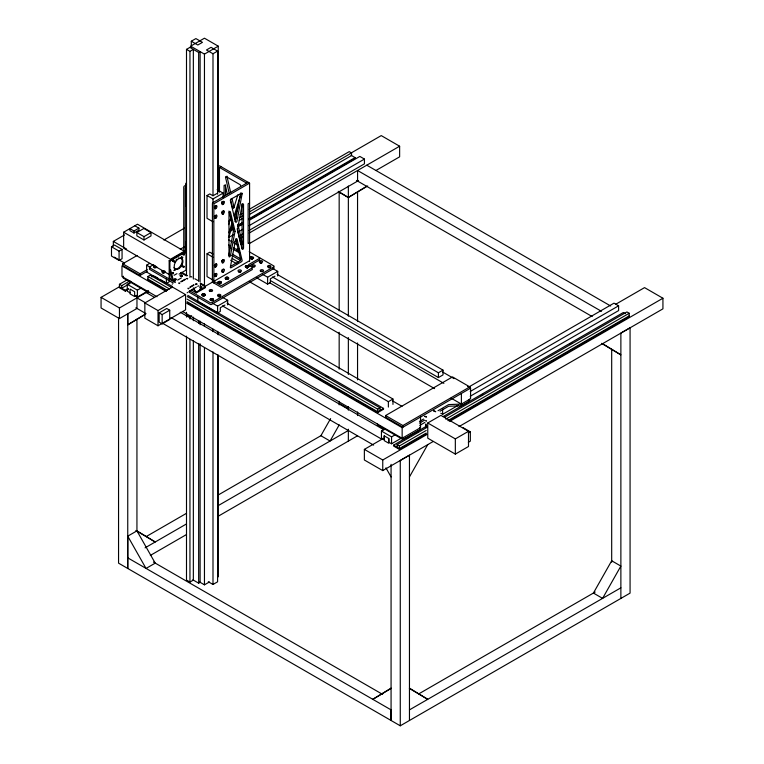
<?xml version="1.0" encoding="UTF-8"?>
<svg xmlns="http://www.w3.org/2000/svg" width="764" height="764" viewBox="0 0 764 764"><rect width="100%" height="100%" fill="white"/><g stroke="black" fill="none" stroke-linecap="round" stroke-linejoin="round"><path stroke-width="1.15" d="M127.75 313.813L127.75 568.464L127.75 536.166L136.937 530.865L155.216 541.991L135.868 530.474M136.937 531.028L136.937 319.218M384.206 435.833L384.206 440.608L388.8 443.263L388.8 438.488L384.206 435.833L384.206 439.548L381.446 437.953L381.446 431.058L385.4 428.776M424.574 416.399C426.197 417.058 427.84 417.497 425.013 416.237M219.297 191.955L219.469 187.256M172.244 284.275L172.282 283.96M187.151 292.813L187.543 292.335M425.93 424.583L425.663 424.431A4.269 2.464 -60 0 1 425.72 424.115L425.911 423.972M426.216 426.589L426.026 426.732A4.269 2.464 -60 0 1 425.911 426.56L426.226 425.968M173.036 272.404L172.292 273.502M174.765 260.954C173.905 264.459 176.837 259.216 173.781 261.985M183.838 266.168C182.902 269.807 185.872 264.325 182.94 267.285M426.78 426.799L425.71 426.111A4.269 2.464 -60 0 1 425.653 425.882L425.586 425.319A4.269 2.464 -60 0 1 425.596 425.042L425.968 424.698M214.97 273.904C213.901 277.829 217.358 271.879 214.302 274.944M426.016 426.809L426.818 427.296M222.324 260.18L221.932 260.935L222.525 260.152M240.67 192.967L235.503 220.299A1.031 0.592 -60 0 1 234.901 221.273M433.599 410.994C435.671 411.844 437.094 412.226 433.723 410.66M228.646 224.626L231.1 216.69M237.862 194.849L233.765 208.075A1.031 0.592 60 0 1 232.371 207.273L230.537 199.223M228.961 232.762L232.027 222.849M240.297 196.128L234.338 215.4A1.031 0.592 60 0 0 234.338 215.887L235.121 219.344M228.713 237.432L232.81 224.205M238.597 205.487L235.79 214.55A1.031 0.592 60 0 0 235.79 215.047L236.582 218.504M426.751 427.429L426.417 426.789M214.932 215.868L214.35 216.642M174.641 280.035L175.663 280.035M155.932 267.715L155.044 267.085L154.366 267.763M252.76 258.566C252.607 256.885 249.599 259.12 252.55 258.996M262.673 271.554L261.785 270.924L261.097 271.602M214.837 264.822C213.614 267.228 217.205 264.401 215.171 264.401M162.579 273.159L164.231 273.149M260.123 263.208L261.775 263.198M330.602 418.577L320.89 435.728L330.077 441.029L339.216 424.889M409.456 476.917L427.735 444.638M201.419 287.656L200.493 287.656M211.685 291.476L210.912 290.798L210.138 291.476M181.822 257.239C184.344 256.226 181.469 259.999 181.498 256.398M181.822 265.691L182.787 265.442L181.822 266.626L181.641 264.783L181.001 266.12L181.899 265.748M214.827 264.707L214.302 265.394M214.999 215.801C213.337 218.609 217.291 215.773 215.171 215.677M218.408 296.776L219.956 296.766M182.959 253.6L183.838 253.696L182.94 254.813M195.718 284.6L196.749 284.246M221.082 282.871L220.08 283.32A1.709 0.984 0 0 1 218.265 282.986A1.709 0.984 0 0 1 218.141 281.878L219.134 281.429A1.709 0.984 0 0 1 220.958 281.773A1.709 0.984 0 0 1 221.082 282.871L220.892 283.033M228.436 278.631L227.443 279.08A1.709 0.984 0 0 1 225.619 278.736A1.709 0.984 0 0 1 225.495 277.638L226.488 277.189A1.709 0.984 0 0 1 228.312 277.523A1.709 0.984 0 0 1 228.436 278.631L228.169 278.831M238.769 248.873A1.709 0.984 0 0 0 237.088 249.14L237.852 248.873M250.716 256.981L251.452 256.723M253.132 258.366L252.397 258.624M215.811 208.61L215.228 208.773M222.582 204.523L223.47 204.141A1.709 0.984 -60 0 0 223.967 201.457A1.709 0.984 -60 0 0 221.942 203.253L223.145 202.24L222.639 201.83L221.942 202.67L221.942 201.324M215.811 218.16L215.228 218.323M222.582 214.082L223.47 213.691A1.709 0.984 -60 0 0 223.967 211.017A1.709 0.984 -60 0 0 221.942 212.803C225.447 211.571 220.643 211.819 222.324 211.198M215.811 266.884L215.228 267.047M222.582 262.797L223.47 262.415A1.709 0.984 -60 0 0 223.967 259.731A1.709 0.984 -60 0 0 221.942 261.527L222.964 261.126L222.811 260.066M215.811 276.434L215.228 276.597M222.582 272.347L223.47 271.965A1.709 0.984 -60 0 0 223.967 269.281A1.709 0.984 -60 0 0 221.942 271.077C224.606 269.854 221.264 270.446 222.286 269.358M216.393 205.659L214.35 207.092M223.164 201.581L223.747 201.41M223.164 204.36L223.47 204.141A1.709 0.984 -60 0 1 221.942 203.253L221.942 203.195M215.811 215.372L216.393 215.209M223.164 211.131L223.747 210.969M223.164 213.92L223.47 213.691A1.709 0.984 -60 0 1 221.942 212.803L221.942 212.755M215.811 264.096L216.393 263.933M223.164 259.846L223.747 259.684M223.164 262.635L223.47 262.415A1.709 0.984 -60 0 1 221.942 261.527L221.942 261.469M215.811 273.646L216.393 273.483M223.164 269.406L223.747 269.243M223.164 272.185L223.47 271.965A1.709 0.984 -60 0 1 221.942 271.077L221.942 271.019M172.301 259.693L173.036 259.932L172.292 261.03M268.527 267.801C272.462 266.665 265.977 266.837 269.912 267.801M227.586 279.232C228.713 278.125 225.218 278.115 226.345 279.232M212.421 300.644L211.829 299.813L211.236 300.644M127.75 313.402L127.75 324.834L146.029 313.66L135.868 307.796M145.065 314.558L127.75 324.834M366.634 186.292L348.355 197.465L367.704 185.948M391.072 688.144L372.794 699.327L391.13 688.431M191.296 41.227L195.89 38.582L202.431 42.354L197.828 45.009L191.296 41.227L191.296 47.196M186.502 275.451L186.502 49.364L191.363 46.556M186.502 49.364L189.95 51.35L193.349 49.393L193.349 279.051M189.902 47.397L198.659 52.458L200.111 51.618L200.111 281.792M218.246 46.165L204.456 38.2L190.666 46.165L204.456 54.12L218.246 46.165L218.246 191.659M217.587 51.102L211.055 47.33L206.461 49.985L212.994 53.757L217.587 51.102L217.587 194.218M186.54 184.783L184.477 185.967A1.031 0.592 -60 0 0 183.752 187.237L183.752 252.54M217.845 168.395L220.93 166.609M169.465 274.658L123.644 248.204L123.644 232.218L137.501 224.215L184.334 251.261L184.334 254.689M113.33 246.084L113.33 241.405L124.475 234.978M133.996 230.995L138.933 228.149L138.933 230.155L133.996 233.01L129.966 230.69L129.966 228.675L133.996 230.995L133.996 233.01M111.496 246.753L114.485 245.034L122.068 249.408L122.068 258.7L119.079 260.419L111.496 256.045L111.496 246.753L119.079 251.136L122.068 249.408M136.861 232.523L143.871 228.474L150.995 232.59L150.995 235.923L143.985 239.972L136.861 235.856L136.861 232.523L143.985 236.639L150.995 232.59M212.994 221.78L207.025 218.323L207.025 195.508L209.775 193.913L212.994 195.775L217.587 193.12M207.025 195.508L212.994 198.955L223.107 193.12L223.107 197.685M248.128 182.309L213.137 202.508A1.031 0.592 -60 0 0 212.402 203.778L212.402 282.155L220.71 286.949A1.031 0.592 0 0 0 222.171 286.949L252.053 269.692A1.031 0.592 0 0 0 252.053 268.852M249.589 261.202L249.589 183.15L214.598 203.358A1.031 0.592 -60 0 0 213.863 204.618L213.882 283.005M147.242 271.296L140.041 275.46L122.737 265.471L122.737 263.781L137.148 255.462M163.907 240.011L184.496 228.121M249.589 202.957L248.128 203.797L248.128 243.41L249.589 242.57M169.15 280.025L169.15 281.878L166.399 283.473L146.631 272.06L146.631 265.165L149.668 263.408M128.371 289.336L125.277 291.113L119.442 287.751L119.442 284.303L127.683 279.548M153.745 264.535L149.677 266.884A1.031 0.592 0 0 0 149.677 267.734L175.328 282.537M180.237 249.236L184.315 246.887M228.675 221.235L230.738 220.051M240.011 214.694L242.073 213.5M249.284 209.336L349.243 151.625L351.545 152.953L351.545 155.55L249.522 214.455M122.737 263.781L140.041 273.77L147.242 269.616M145.227 302.639L136.966 297.864L136.966 308.475L119.451 318.588L101.068 307.978L101.068 297.358L119.614 286.653M350.342 153.44L381.246 135.6L399.629 146.22L399.629 156.83L375.936 170.506M119.442 284.303L121.734 285.631L129.985 280.875M239.218 217.807L242.303 216.021M249.522 211.857L351.545 152.953M184.334 251.261L170.477 259.254L123.644 232.218M130.042 292.813L127.282 291.218L127.282 284.313L131.236 282.031M129.985 283.473L121.734 288.229L121.734 285.631M169.159 278.984L169.159 260.715L185.308 251.385L186.044 251.814L186.044 270.122L179.072 274.142M239.218 220.404L242.303 218.619M169.159 260.715L169.894 261.135L186.044 251.814M166.457 290.645L147.91 279.93L147.91 276.492L150.202 275.164L171.843 287.656M119.442 286.901L125.277 290.272L128.371 288.486M231.416 228.99L233.478 227.806M237.604 225.428L242.751 222.448M248.94 218.876L355.079 157.594L355.079 158.444L248.94 219.717M230.384 230.432L233.478 228.646M237.604 226.268L242.751 223.289M230.002 231.387L234.128 228.999M238.244 226.621L242.369 224.244M249.58 220.08L359.844 156.419L364.447 159.074L364.447 163.849L249.026 230.48M151.797 276.845L153.745 275.718M127.282 284.313L137.396 290.158L141.35 287.875M228.417 237.604L233.574 234.634M238.721 231.654L242.847 229.276M249.026 225.705L364.447 159.074M212.994 280.044L207.025 276.597L207.025 253.782L209.775 252.187L212.994 254.04M134.636 296.527L134.636 291.743L130.042 289.098L130.042 293.873L134.636 296.527L136.699 295.334M240.784 235.245L242.847 234.051M174.116 275.279L176.933 273.655M134.636 295.458L137.396 297.053L147.28 291.351M101.068 297.358L119.451 307.978L148.292 291.323M234.815 241.367L236.878 240.182M239.972 238.397L243.057 236.611M249.236 233.039L399.629 146.22M177.659 280.063L181.374 277.924M180.705 281.744L185.289 279.099M144.845 302.964L172.425 287.044L185.585 294.646L185.585 309.85L158.014 325.779L144.845 318.168L144.845 302.964L158.014 310.566L185.585 294.646M181.469 281.715L185.251 279.528M249.236 243.659L358.431 180.619M190.055 286.958L193.836 284.771M190.016 287.388L193.875 285.163M230.661 266.302L239.953 260.935A1.031 0.592 -60 0 0 240.67 259.483L235.77 239.247M189.205 291.218L196.377 287.073M197.723 286.366L198.65 285.841M159.16 312.868L166.743 308.484L169.732 310.213L169.732 319.495L162.149 323.879L159.16 322.15L159.16 312.868L162.149 314.587L169.732 310.213M212.755 281.945L205.564 286.099L200.33 283.081M249.608 260.696L213.882 281.324L220.71 285.258A1.031 0.592 0 0 0 222.171 285.258L252.053 268.011A1.031 0.592 0 0 0 252.053 267.161L248.873 265.328A1.031 0.592 0 0 1 248.873 264.487L259.349 258.442A1.031 0.592 0 0 0 259.349 257.602M196.377 292.01L198.879 290.559M191.726 290.167L196.377 292.851L205.354 287.665L205.354 286.825L200.445 289.661L199.719 289.241L200.445 290.501L199.719 290.081M248.873 266.178L259.349 260.123A1.031 0.592 0 0 0 259.349 259.282M186.502 314.72L189.95 316.707L191.649 315.733M212.631 303.27L217.578 306.116L227.682 300.281L227.682 304.884M262.673 274.381L267.61 277.227L277.724 271.392L277.724 275.995M224.931 305.056L220.328 307.711L220.328 311.425L217.578 313.02L197.809 301.608L197.809 297.005M274.964 276.167L270.37 278.822L270.37 282.537L267.61 284.132L256.742 277.857M146.306 536.519L186.531 513.293M218.504 494.833L321.634 435.289M222.458 305.887L388.37 401.673L392.963 399.028L392.963 404.414M272.5 276.998L438.412 372.784L443.005 370.129L443.005 374.914L438.412 377.559L270.437 280.589M187.065 299.096L377.712 409.16L380.014 407.833L380.014 410.44M187.065 302.544L377.712 412.608L383.547 409.237L383.547 408.396L377.712 411.767L187.065 301.694M145.065 547.845L186.445 523.961M218.408 505.501L348.355 430.476M469.822 386.909L402.905 425.538L402.905 427.229L385.6 417.23L385.6 415.549L452.517 376.919L469.822 386.909L469.822 388.589M150.346 555.418L186.445 534.571M218.408 516.12L357.552 435.786M468.704 387.042L614.008 303.155L618.601 305.81L618.601 310.585L470.213 396.258M433.226 441.468L382.754 470.605L364.371 459.995L364.371 449.375L382.907 438.67M615.708 304.273L644.549 287.617L662.932 298.237L662.932 308.847L458.983 426.598M186.874 303.365L402.151 427.659L470.576 388.16L470.576 398.77L461.389 404.08L451.085 398.13M381.446 431.058L391.56 436.893L395.513 434.611M470.213 391.483L618.601 305.81M419.455 421.422L423.581 419.044M438.02 410.707L448.344 404.748A1.031 0.592 0 0 1 449.003 404.576L460.998 404.089A1.031 0.592 0 0 0 461.657 403.917M419.455 423.113L424.612 420.133M440.083 411.194L448.344 406.429A1.031 0.592 0 0 1 449.003 406.257L460.998 405.779A1.031 0.592 0 0 0 461.657 405.608L469.096 401.31A1.031 0.592 0 0 0 469.096 400.47M419.713 425.414L424.87 422.444M388.8 438.488L388.8 442.203L391.56 443.788L401.444 438.087M440.799 413.238L442.633 414.308L458.448 405.178M427.764 422.979L440.923 415.377L468.504 431.297L468.504 446.501L455.334 454.102L427.764 438.183L427.764 422.979L455.334 438.899L468.504 431.297M182.749 311.607L402.151 438.278L420.534 427.659L420.534 417.048M426.197 433.914L399.41 449.385L393.565 446.014L393.565 445.173L425.519 426.732M443.034 416.619L623.376 312.495L625.315 313.622M406.964 438.278L409.026 437.094M416.237 432.93L418.3 431.736M481.167 395.446L483.22 394.253M569.791 344.277L571.844 343.084M397.108 447.217L397.108 444.619L426.99 427.362M444.514 417.249L626.91 311.941L629.211 313.269L629.211 316.707L448.869 420.83M397.108 444.619L399.41 445.947L426.197 430.476M445.775 419.169L629.211 313.269M426.197 433.073L399.41 448.544L393.565 445.173M447.838 420.582L629.211 315.866M364.371 449.375L382.754 459.995L427.047 434.42M449.709 421.336L662.932 298.237M186.502 336.141L186.502 580.077L189.95 582.063L193.349 580.105L193.349 340.925M192.815 579.8L198.659 583.171L200.111 582.321L200.111 343.8M199.538 581.987L204.456 584.832L209.384 581.987M468.351 433.016L470.337 431.87L470.337 441.153L468.351 442.308M208.324 581.776L212.994 584.47L217.587 581.815L217.587 355.222M418.825 693.855L595.185 592.033M409.456 709.88L620.874 587.822M118.554 318.025L118.554 563.154L400.269 725.8L630.071 593.122L630.071 327.766L620.874 333.075L620.874 598.432M254.135 267.008C255.396 265.901 251.7 265.939 253.056 267.008M215.811 205.822L214.885 207.646L214.97 205.888M187.505 278.965L186.454 278.554L187.743 278.488M252.426 258.834L251.041 259.349L252.426 258.939M247.488 267.715L247.918 267.171L246.963 266.77L246.218 267.429L247.488 267.772L246.629 267.715M200.665 287.646L201.238 287.646M246.552 267.792L247.555 267.792M203.081 296.031C206.662 295.085 200.493 295.229 204.026 296.031M239.695 271.955L238.979 272.175L240.565 272.356M239.705 272.022C242.303 270.494 236.315 271.573 240.517 272.261M179.158 283.587L178.7 282.947L179.874 283.072M188.345 288.897L187.896 288.248L189.09 288.42M238.75 250.124L237.604 250.277L237.824 250.984M173.781 270.427C176.856 267.897 173.839 272.872 174.689 269.119M196.749 284.485L195.641 283.864L196.959 283.826M351.192 155.35L355.079 157.594M366.768 165.186L610.656 305.992M601.459 311.301L357.571 170.496L357.571 181.106M356.482 180.428L592.157 316.544M339.168 192.213L348.355 197.523L338.204 191.306M219.469 165.769L249.589 183.15M246.667 183.15L219.469 167.45L219.469 191.917M217.129 189.673L223.107 193.12M228.675 239.886L231.96 241.787M233.803 242.847L238.043 245.301M249.198 251.738L273.818 265.948A1.031 0.592 0 0 1 273.818 266.798L211.666 302.678A1.031 0.592 0 0 1 210.205 302.678L189.692 290.836M272.786 268.536L277.724 271.392M228.684 244.996L230.632 246.123M233.555 247.803L238.425 250.621M277.093 274.343L443.005 370.129M229.171 246.963L231.12 248.09M233.068 249.217L239.886 253.151M442.767 372.097L454.093 378.638M467.492 386.374L470.576 388.16M232.562 254.231L240.622 258.881M231.559 255.329L240.622 260.562M232.313 258.576L238.492 262.138M230.652 260.247L236.83 263.819M269.797 282.852L443.874 383.356M207.025 253.782L212.994 257.229M249.188 281.572L434.601 388.618M134.913 225.819L138.933 228.149M462.755 427.487L470.337 431.87M190.99 276.53L191.917 277.065M194.82 278.745L197.723 280.417M181.641 272.29L187.552 275.708M180.696 272.586L186.435 275.899M200.273 283.893L205.354 286.825M222.744 297.425L227.682 300.281M227.051 303.232L392.963 399.028M392.725 400.985L401.998 406.343M113.33 241.405L126.614 249.074M425.586 425.176L426.656 425.796M425.586 425.367L426.656 425.987M426.732 426.637L425.653 425.911M146.631 265.165L150.584 267.448M169.159 278.144L175.09 281.563M426.732 427.171L425.901 426.56M173.275 283.043L149.677 269.415A1.031 0.592 0 0 1 149.677 268.575M188.66 291.924L210.205 304.368A1.031 0.592 0 0 0 211.666 304.368L273.818 268.479A1.031 0.592 0 0 0 273.884 267.677M154.777 276.31L157.871 278.096M159.924 279.29L172.292 286.424M187.753 295.353L383.547 408.396M237.212 324.757L239.275 325.942M325.836 375.917L327.899 377.11M187.304 296.575L380.014 407.833M147.91 276.492L169.551 288.983M114.352 257.201L124.57 263.102M385.6 415.549L402.905 425.538M147.91 279.089L167.488 290.396M166.265 291.476L121.973 265.901L121.973 276.52L157.002 296.738M339.168 403.44L348.355 408.75M146.153 292.555L154.423 297.33M180.256 312.247L383.843 429.788M171.069 317.557L381.885 439.271M162.799 323.392L373.615 445.106M153.449 562.075L382.602 694.371M127.75 557.844L391.072 709.88M602.595 343.676L620.874 354.859L601.535 343.342M409.456 688.144L427.735 699.327L409.408 688.431M426.226 421.126L425.768 420.592L426.178 420.945M385.935 467.835L391.072 476.917M136.937 530.865L155.216 563.144L146.029 568.454L127.75 536.166M196.377 292.851L193.349 287.98L195.641 292.431M170.658 269.845L173.113 279.528L172.339 279.977L169.894 270.284M228.952 211.036L233.564 230.126A1.031 0.592 -60 0 1 233.564 230.527L228.952 254.947A1.031 0.592 -60 0 1 228.808 255.357M230.68 192.623L227.013 176.513A1.031 0.592 60 0 1 226.994 176.112M231.998 198.373L233.832 206.433A1.031 0.592 60 0 0 234.529 207.436M237.9 224.272L242.102 242.723A1.031 0.592 60 0 0 242.532 243.515M229.229 193.464L225.552 177.353A1.031 0.592 60 0 1 226.249 176.675L239.886 184.544A1.031 0.592 60 0 1 240.584 186.034M237.222 228.57L240.641 243.573A1.031 0.592 60 0 0 242.073 244.146M227.338 194.323L225.495 186.254A1.031 0.592 60 0 0 224.072 185.671L224.072 196.224M611.687 349.186L611.687 562.189M461.389 393.46L461.389 404.08M455.334 438.899L455.334 454.102M442.633 408.559L442.633 414.308M438.412 372.784L438.412 377.559M409.456 720.49L409.456 455.134L400.269 460.444L400.269 725.8M402.151 427.659L402.151 438.278M399.41 445.947L399.41 449.385M391.56 436.893L391.56 443.788M391.072 464.34L391.072 720.49M390.958 709.813L390.958 720.423M388.37 401.673L388.37 407.069M382.754 459.995L382.754 470.605M377.712 409.16L377.712 412.608M357.552 191.85L357.552 321.548M357.552 342.969L357.552 379.861M357.552 411.987L357.552 415.559M348.355 186.034L348.355 316.153M348.355 337.564L348.355 374.456M348.355 406.582L348.355 410.153M348.355 429.196L348.355 441.095M339.168 191.85L339.168 310.843M339.168 332.264L339.168 369.146M339.168 401.281L339.168 404.844M267.61 277.227L267.61 284.132M242.073 203.663L242.073 247.164A1.031 0.592 -60 0 1 241.787 247.994M225.523 184.831L225.523 195.383M218.246 332.388L218.246 334.775M218.246 355.05L218.246 576.868M217.578 306.116L217.578 313.02M217.587 331.366L217.587 333.753M212.994 53.757L212.994 195.679M212.994 198.955L212.994 203.52M212.994 329.255L212.994 331.643M212.994 351.908L212.994 584.47M204.456 54.12L204.456 286.681M204.456 323.649L204.456 326.037M204.456 347.505L204.456 584.832M200.445 285.039L200.445 290.501M200.111 321.147L200.111 324.719M198.659 52.458L198.659 281.438M198.659 320.794L198.659 323.182M198.659 343.456L198.659 583.171M193.349 317.127L193.349 320.699M189.95 51.35L189.95 277.447M189.95 316.707L189.95 319.094M189.95 339.321L189.95 582.063M186.502 312.342L186.502 317.098M185.776 183.245L185.776 206.06M185.776 241.51L185.776 252.922M185.213 252.196L185.213 188.078A1.031 0.592 -60 0 1 185.938 186.808M169.894 261.135L169.894 278.564M166.399 278.87L166.399 283.473M162.149 314.587L162.149 323.879M158.014 310.566L158.014 325.779M143.985 236.639L143.985 239.972M140.041 273.77L140.041 275.46M137.396 290.158L137.396 297.053M125.277 290.272L125.277 291.113M119.451 307.978L119.451 318.588M119.079 251.136L119.079 260.419M240.641 195.001A1.031 0.592 60 0 1 241.071 194.705M238.798 250.773A1.709 0.984 0 0 1 237.117 250.516M236.697 250.124A1.709 0.984 0 0 1 237.088 249.14M165.081 271.65A1.681 0.974 0 0 1 163.372 272.538A1.681 0.974 0 0 1 161.729 271.612A1.681 0.974 0 0 1 163.238 270.599M164.365 270.771A1.681 0.974 0 0 1 164.776 271M156.811 266.875A1.681 0.974 0 0 1 154.901 267.753A1.681 0.974 0 0 1 153.488 266.598A1.681 0.974 0 0 1 155.57 265.853M180.581 257.85A6.207 3.581 -60 0 1 180.476 265.929A6.207 3.581 -60 0 1 173.781 267.667M174.412 262.214A6.207 3.581 -60 0 1 175.032 261.116M176.178 259.674A6.207 3.581 -60 0 1 176.589 259.263M178.213 258.137A6.207 3.581 -60 0 1 179.034 257.831M426.493 427.152A4.269 2.464 -60 0 1 426.322 427.038M469.392 399.209A1.031 0.592 0 0 1 469.096 399.629M419.808 427.238A1.031 0.592 0 0 1 419.808 428.079M419.808 428.929A1.031 0.592 0 0 1 419.808 429.769L403.64 439.099A1.031 0.592 0 0 1 402.179 439.099L377.626 424.927A1.031 0.592 0 0 1 377.626 424.087M403.64 437.419A1.031 0.592 0 0 1 402.179 437.419M123.396 277.38A1.031 0.592 0 0 0 123.462 278.182L148.015 292.364A1.031 0.592 0 0 0 149.477 292.364M123.338 276.415A1.031 0.592 0 0 1 123.176 276.196M148.531 290.836A1.031 0.592 0 0 1 148.015 290.683M162.57 272.299C164.298 274.066 164.537 270.752 162.589 272.242M174.65 279.662L175.663 279.691L174.65 279.662M180.753 276.138L181.756 276.196L180.772 276.081M218.733 283.062C219.745 285.173 221.474 281.801 218.752 283.014M218.351 296.002C220.08 297.807 220.29 294.321 218.351 296.002M260.113 262.338C262.042 264.096 261.785 260.686 260.113 262.338M172.597 260.858C173.562 262.911 174.135 258.051 172.597 260.858M172.597 273.331C173.562 275.384 174.135 270.523 172.597 273.331M183.398 254.622C184.363 256.675 184.936 251.814 183.398 254.622M235.025 231.368L230.403 255.787A1.031 0.592 -60 0 1 228.971 256.417L228.971 212.917A1.031 0.592 -60 0 1 230.403 211.886L235.025 230.967A1.031 0.592 -60 0 1 235.025 231.368M242.121 193.808L236.955 221.14A1.031 0.592 -60 0 1 235.541 221.961L230.375 200.598A1.031 0.592 -60 0 1 231.081 199.146L241.414 193.177A1.031 0.592 -60 0 1 242.121 193.808M235.541 239.781L230.375 267.113A1.031 0.592 -60 0 0 231.081 267.744L241.414 261.775A1.031 0.592 -60 0 0 242.121 260.323L236.955 238.96A1.031 0.592 -60 0 0 235.541 239.781M242.093 205.134L237.48 229.553A1.031 0.592 -60 0 0 237.48 229.954L242.093 249.035A1.031 0.592 -60 0 0 243.535 248.004L243.535 204.504A1.031 0.592 -60 0 0 242.093 205.134M180.791 276.396L181.765 276.511L180.791 276.396M611.687 560.776L593.408 593.065L602.595 598.374L620.874 566.086L611.687 560.776M214.617 207.493L214.588 207.445A1.709 0.984 -60 0 1 216.613 205.707A1.709 0.984 -60 0 1 216.069 208.352A1.709 0.984 -60 0 1 214.588 207.493M251.069 258.595A1.709 0.984 0 0 0 253.629 257.735A1.709 0.984 0 0 0 251.069 256.885A1.709 0.984 0 0 0 251.069 258.595M218.609 283.234A1.709 0.984 0 0 0 221.312 282.546A1.709 0.984 0 0 0 218.915 281.544A1.709 0.984 0 0 0 218.609 283.234M225.963 278.994A1.709 0.984 0 0 0 228.665 278.297A1.709 0.984 0 0 0 226.268 277.294A1.709 0.984 0 0 0 225.963 278.994M238.702 271.64A1.709 0.984 0 0 0 241.405 270.943A1.709 0.984 0 0 0 239.008 269.94A1.709 0.984 0 0 0 238.702 271.64M245.884 267.247A1.709 0.984 0 0 0 248.72 266.76A1.709 0.984 0 0 0 246.581 265.586A1.709 0.984 0 0 0 245.884 267.247M246.056 267.39A1.709 0.984 0 0 0 248.758 266.693A1.709 0.984 0 0 0 246.361 265.691A1.709 0.984 0 0 0 246.056 267.39M216.069 217.902A1.709 0.984 -60 0 0 216.613 215.257A1.709 0.984 -60 0 0 214.588 217.052A1.709 0.984 -60 0 0 216.069 217.902M216.069 266.617A1.709 0.984 -60 0 0 216.613 263.981A1.709 0.984 -60 0 0 214.588 265.767A1.709 0.984 -60 0 0 216.069 266.617M216.069 276.176A1.709 0.984 -60 0 0 216.613 273.531A1.709 0.984 -60 0 0 214.588 275.317A1.709 0.984 -60 0 0 216.069 276.176M209.957 291.304A1.681 0.974 0 0 0 212.583 290.578A1.681 0.974 0 0 0 210.186 289.623A1.681 0.974 0 0 0 209.957 291.304M202.565 295.62A1.681 0.974 0 0 0 205.23 294.933A1.681 0.974 0 0 0 202.871 293.949A1.681 0.974 0 0 0 202.565 295.62A1.681 0.974 0 0 0 205.23 294.828A1.681 0.974 0 0 0 202.832 293.873A1.681 0.974 0 0 0 202.603 295.553M218.227 296.079A1.681 0.974 0 0 0 220.863 295.362A1.681 0.974 0 0 0 218.466 294.407A1.681 0.974 0 0 0 218.227 296.079M210.845 300.395A1.681 0.974 0 0 0 213.5 299.708A1.681 0.974 0 0 0 211.141 298.724A1.681 0.974 0 0 0 210.845 300.395A1.681 0.974 0 0 0 213.509 299.603A1.681 0.974 0 0 0 211.112 298.648A1.681 0.974 0 0 0 210.874 300.328M252.645 266.655A1.681 0.974 0 0 0 255.272 265.939A1.681 0.974 0 0 0 252.874 264.984A1.681 0.974 0 0 0 252.645 266.655M259.999 262.415A1.681 0.974 0 0 0 262.625 261.689A1.681 0.974 0 0 0 260.228 260.734A1.681 0.974 0 0 0 259.999 262.415M260.916 271.44A1.681 0.974 0 0 0 263.542 270.714A1.681 0.974 0 0 0 261.145 269.759A1.681 0.974 0 0 0 260.916 271.44M268.269 267.19A1.681 0.974 0 0 0 270.895 266.464A1.681 0.974 0 0 0 268.498 265.509A1.681 0.974 0 0 0 268.269 267.19M180.743 276.253A1.031 0.592 0 0 0 182.29 275.737A1.031 0.592 0 0 0 180.925 275.107A1.031 0.592 0 0 0 180.581 276.119A1.031 0.592 0 0 0 182.271 275.785A1.031 0.592 0 0 0 180.743 275.221A1.031 0.592 0 0 0 180.743 276.253M174.545 279.748A1.031 0.592 0 0 0 176.178 279.328A1.031 0.592 0 0 0 174.727 278.717A1.031 0.592 0 0 0 174.545 279.748M179.311 268.384A6.207 3.581 -60 0 0 181.947 258.624A6.207 3.581 -60 0 0 174.459 264.439A6.207 3.581 -60 0 0 179.311 268.384M200.435 287.627A1.031 0.592 0 0 0 201.982 287.111A1.031 0.592 0 0 0 200.435 286.596A1.031 0.592 0 0 0 200.435 287.627"/></g></svg>
